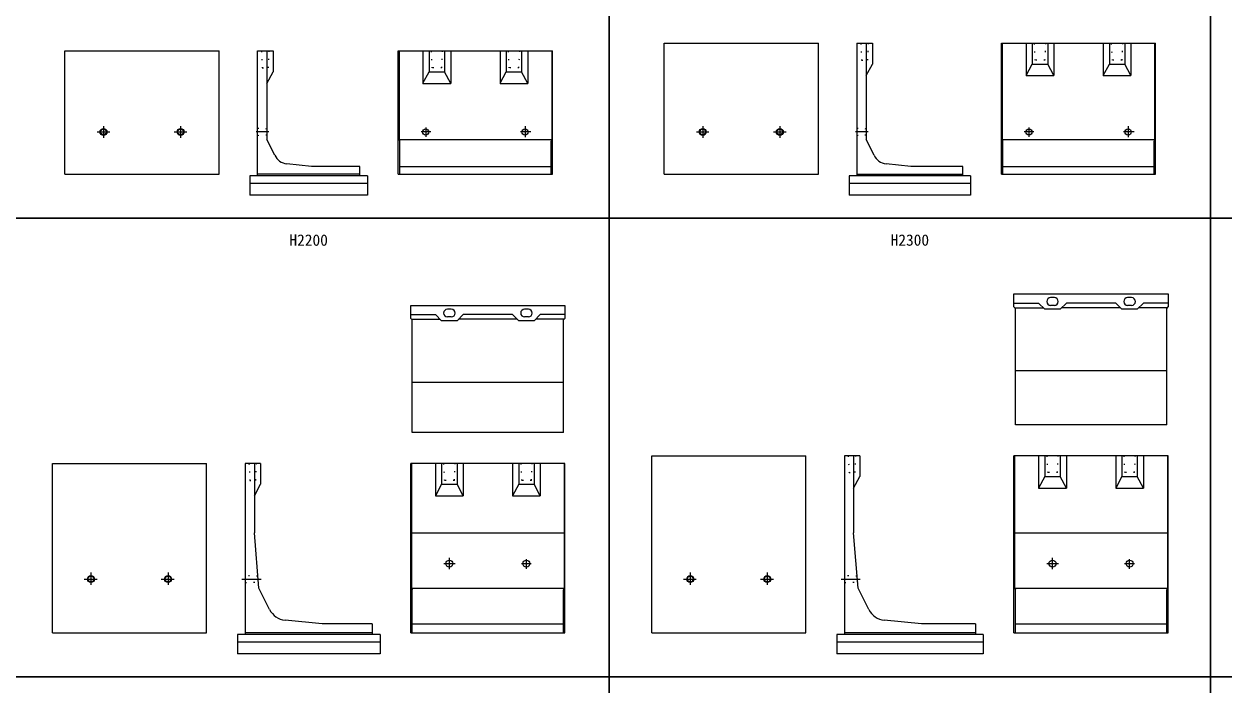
# Model space of a CAD drawing. Units: millimetres, scale not verified. Extents: x -50400 to 50400, y -17820 to 17820.
# Drawn here: x -32794 to -17225, y -9132 to -557 of the extents above; entities that cross this region are included whole.
import ezdxf
from ezdxf.enums import TextEntityAlignment as Align

# ---------------------------------------------------------------- set-up
doc = ezdxf.new("R2010")
doc.units = ezdxf.units.MM
doc.header["$LTSCALE"] = 60
doc.linetypes.add('CHAIN1', pattern=[8, 5, -1, 1, -1])
doc.linetypes.add('DOTTED', pattern=[1.75, 0.25, -1.5])
for name, color, linetype, lineweight in [('0-0_CENTER', 7, 'CHAIN1', 25), ('0-4_HYO', 3, 'Continuous', 25), ('0-6_OUTLINE', 1, 'Continuous', 25), ('0-7_OUTLINE2', 4, 'DOTTED', 25), ('0-8_TXT', 7, 'Continuous', 25)]:
    doc.layers.add(name, color=color, linetype=linetype, lineweight=lineweight)
doc.styles.add('ＭＳ ゴシック', font='')
doc.styles.get('ＭＳ ゴシック').set_extended_font_data('MS Gothic')

msp = doc.modelspace()

# ---------------------------------------------------------------- linework, layer by layer
at = {"layer": '0-0_CENTER'}
for p, q in [((-31844.42, -1957.39), (-31681.59, -1957.39)), ((-31762.5, -1881.62), (-31762.5, -2033.96)), ((-30844.69, -1957.39), (-30681.19, -1957.39)), ((-30762.5, -1882.82), (-30762.5, -2032.28)), ((-29615.22, -1957.39), (-29781.25, -1957.39)), ((-27516.52, -1957.39), (-27640.5, -1957.39)), ((-27581.5, -1898.52), (-27581.5, -2018.96)), ((-26216.32, -1957.39), (-26352.5, -1957.39)), ((-26293.5, -1881.02), (-26293.5, -2027.29)), ((-24069.42, -1957.39), (-23906.59, -1957.39)), ((-23987.5, -1881.62), (-23987.5, -2033.96)), ((-23069.69, -1957.39), (-22906.19, -1957.39)), ((-22987.5, -1882.82), (-22987.5, -2032.28)), ((-21840.22, -1957.39), (-22006.25, -1957.39)), ((-19691.52, -1957.39), (-19815.5, -1957.39)), ((-19756.5, -1898.52), (-19756.5, -2018.96)), ((-18391.32, -1957.39), (-18527.5, -1957.39)), ((-18468.5, -1881.02), (-18468.5, -2027.29)), ((-27347.59, -7557.39), (-27198.45, -7557.39)), ((-27275, -7627.86), (-27275, -7484.38)), ((-26339.98, -7557.39), (-26212.04, -7557.39)), ((-26275, -7623.67), (-26275, -7497.94)), ((-19522.59, -7557.39), (-19373.45, -7557.39)), ((-19450, -7627.86), (-19450, -7484.38)), ((-18514.98, -7557.39), (-18387.04, -7557.39)), ((-18450, -7623.67), (-18450, -7497.94)), ((-32013.39, -7757.39), (-31846.1, -7757.39)), ((-31925, -7673.03), (-31925, -7834.89)), ((-31013.39, -7757.39), (-30846.1, -7757.39)), ((-30925, -7673.03), (-30925, -7834.89)), ((-29968.32, -7757.39), (-29718.46, -7757.39)), ((-24238.39, -7757.39), (-24071.1, -7757.39)), ((-24150, -7673.03), (-24150, -7834.89)), ((-23238.39, -7757.39), (-23071.1, -7757.39)), ((-23150, -7673.03), (-23150, -7834.89)), ((-22193.32, -7757.39), (-21943.46, -7757.39))]:
    msp.add_line(p, q, dxfattribs=at)
at = {"layer": '0-4_HYO'}
for points in [[(-33000, -3077.39), (-25200, -3077.39), (-25200, 2072.61), (-33000, 2072.61)], [(-25200, -3077.39), (-17400, -3077.39), (-17400, 2072.61), (-25200, 2072.61)], [(-17400, -3077.39), (-9600, -3077.39), (-9600, 2072.61), (-17400, 2072.61)], [(-33000, -9027.39), (-25200, -9027.39), (-25200, -3077.39), (-33000, -3077.39)], [(-25200, -9027.39), (-17400, -9027.39), (-17400, -3077.39), (-25200, -3077.39)], [(-17400, -9027.39), (-9600, -9027.39), (-9600, -3077.39), (-17400, -3077.39)], [(-33000, -15777.39), (-25200, -15777.39), (-25200, -9027.39), (-33000, -9027.39)], [(-25200, -15777.39), (-17400, -15777.39), (-17400, -9027.39), (-25200, -9027.39)], [(-17400, -15777.39), (-9600, -15777.39), (-9600, -9027.39), (-17400, -9027.39)]]:
    msp.add_lwpolyline(points, close=True, dxfattribs=at)
at = {"layer": '0-6_OUTLINE'}
for p, q in [((-32262.5, -2507.39), (-32262.5, -907.39)), ((-32262.5, -907.39), (-30262.5, -907.39)), ((-30262.5, -2507.39), (-30262.5, -907.39)), ((-29762.5, -907.39), (-29562.5, -907.39)), ((-29762.5, -2527.39), (-29762.5, -907.39)), ((-29642.5, -907.39), (-29642.5, -2057.39)), ((-29562.5, -907.39), (-29562.5, -1177.39)), ((-27937.5, -2507.39), (-27937.5, -907.39)), ((-27937.5, -907.39), (-25937.5, -907.39)), ((-27928.5, -907.39), (-27928.5, -2057.39)), ((-27617.5, -907.39), (-27617.5, -1327.39)), ((-27537.5, -907.39), (-27537.5, -1177.39)), ((-27337.5, -907.39), (-27337.5, -1177.39)), ((-26617.5, -907.39), (-26617.5, -1327.39)), ((-26537.5, -907.39), (-26537.5, -1177.39)), ((-26337.5, -907.39), (-26337.5, -1177.39)), ((-25946.5, -907.39), (-25946.5, -2057.39)), ((-25937.5, -2507.39), (-25937.5, -907.39)), ((-24487.5, -2507.39), (-24487.5, -807.39)), ((-24487.5, -807.39), (-22487.5, -807.39)), ((-22487.5, -2507.39), (-22487.5, -807.39)), ((-21987.5, -807.39), (-21787.5, -807.39)), ((-21987.5, -807.39), (-21987.5, -2527.39)), ((-21867.5, -807.39), (-21867.5, -2057.39)), ((-21787.5, -807.39), (-21787.5, -1077.39)), ((-20112.5, -2507.39), (-20112.5, -807.39)), ((-20112.5, -807.39), (-18112.5, -807.39)), ((-20103.5, -807.39), (-20103.5, -2057.39)), ((-19792.5, -807.39), (-19792.5, -1227.39)), ((-19712.5, -807.39), (-19712.5, -1077.39)), ((-19512.5, -807.39), (-19512.5, -1077.39)), ((-19432.5, -807.39), (-19432.5, -1227.39)), ((-18792.5, -807.39), (-18792.5, -1227.39)), ((-18712.5, -807.39), (-18712.5, -1077.39)), ((-18512.5, -807.39), (-18512.5, -1077.39)), ((-18432.5, -807.39), (-18432.5, -1227.39)), ((-18121.5, -2057.39), (-18121.5, -807.39)), ((-18112.5, -2507.39), (-18112.5, -807.39)), ((-21867.5, -1227.39), (-21787.5, -1077.39)), ((-19792.5, -1227.03), (-19712.5, -1077.39)), ((-19712.5, -1077.39), (-19512.5, -1077.39)), ((-19432.5, -1227.39), (-19512.5, -1077.39)), ((-18792.5, -1227.03), (-18712.5, -1077.39)), ((-18712.5, -1077.39), (-18512.5, -1077.39)), ((-18432.5, -1227.39), (-18512.5, -1077.39)), ((-29642.5, -1327.39), (-29562.5, -1177.39)), ((-27617.5, -1327.03), (-27537.5, -1177.39)), ((-27537.5, -1177.39), (-27337.5, -1177.39)), ((-26617.5, -1327.03), (-26537.5, -1177.39)), ((-26537.5, -1177.39), (-26337.5, -1177.39)), ((-19792.5, -1227.39), (-19432.5, -1227.39)), ((-18792.5, -1227.39), (-18432.5, -1227.39)), ((-27617.5, -1327.39), (-27257.5, -1327.39)), ((-26617.5, -1327.39), (-26257.5, -1327.39)), ((-29540.86, -2260.66), (-29642.5, -2057.39)), ((-27919.5, -2077.39), (-27928.5, -2057.39)), ((-27928.5, -2057.39), (-25946.5, -2057.39)), ((-27919.5, -2507.39), (-27919.5, -2077.39)), ((-25946.5, -2057.39), (-25955.5, -2077.39)), ((-25955.5, -2507.39), (-25955.5, -2077.39)), ((-21765.86, -2260.66), (-21867.5, -2057.39)), ((-20103.5, -2057.39), (-18121.5, -2057.39)), ((-18121.5, -2057.39), (-18130.5, -2077.39)), ((-18130.5, -2507.39), (-18130.5, -2077.39)), ((-29062.5, -2407.39), (-29385.08, -2369.88)), ((-27919.5, -2407.39), (-25955.5, -2407.39)), ((-21287.5, -2407.39), (-21610.08, -2369.88)), ((-20612.5, -2407.39), (-21287.5, -2407.39)), ((-20612.5, -2527.39), (-20612.5, -2407.39)), ((-20094.5, -2407.39), (-18130.5, -2407.39)), ((-32262.5, -2507.39), (-30262.5, -2507.39)), ((-28337.5, -2627.39), (-29862.5, -2627.39)), ((-28437.5, -2507.39), (-29762.5, -2507.39)), ((-28337.5, -2527.39), (-28337.5, -2777.39)), ((-27937.5, -2507.39), (-25937.5, -2507.39)), ((-24487.5, -2507.39), (-22487.5, -2507.39)), ((-20512.5, -2627.39), (-22087.5, -2627.39)), ((-21987.5, -2507.39), (-20612.5, -2507.39)), ((-20512.5, -2527.39), (-20512.5, -2777.39)), ((-20112.5, -2507.39), (-18112.5, -2507.39)), ((-28337.5, -2777.39), (-29862.5, -2777.39)), ((-20512.5, -2777.39), (-22087.5, -2777.39)), ((-19950, -4057.39), (-17950, -4057.39)), ((-19950, -4177.39), (-19630, -4177.39)), ((-19550, -4257.39), (-19630, -4177.39)), ((-19425, -4107.39), (-19475, -4107.39)), ((-19350, -4257.39), (-19270, -4177.39)), ((-18630, -4177.39), (-19270, -4177.39)), ((-18550, -4257.39), (-18630, -4177.39)), ((-18425, -4107.39), (-18475, -4107.39)), ((-18350, -4257.39), (-18270, -4177.39)), ((-17950, -4177.39), (-18270, -4177.39)), ((-17950, -4057.39), (-17950, -4228.39)), ((-27775, -4207.39), (-25775, -4207.39)), ((-27775, -4327.39), (-27455, -4327.39)), ((-27375, -4407.39), (-27455, -4327.39)), ((-27250, -4257.39), (-27300, -4257.39)), ((-27250, -4357.39), (-27300, -4357.39)), ((-27175, -4407.39), (-27095, -4327.39)), ((-26455, -4327.39), (-27095, -4327.39)), ((-26375, -4407.39), (-26455, -4327.39)), ((-26250, -4257.39), (-26300, -4257.39)), ((-26250, -4357.39), (-26300, -4357.39)), ((-26175, -4407.39), (-26095, -4327.39)), ((-25775, -4327.39), (-26095, -4327.39)), ((-25775, -4207.39), (-25775, -4378.39)), ((-19941, -4237.39), (-19570, -4237.39)), ((-19932, -5757.39), (-19932, -4246.39)), ((-19350, -4257.39), (-19550, -4257.39)), ((-19425, -4207.39), (-19475, -4207.39)), ((-18570, -4237.39), (-19330, -4237.39)), ((-18350, -4257.39), (-18550, -4257.39)), ((-18425, -4207.39), (-18475, -4207.39)), ((-17959, -4237.39), (-18330, -4237.39)), ((-17968, -4246.39), (-17950, -4228.39)), ((-17968, -5757.39), (-17968, -4246.39)), ((-27766, -4387.39), (-27395, -4387.39)), ((-27175, -4407.39), (-27375, -4407.39)), ((-26395, -4387.39), (-27155, -4387.39)), ((-26175, -4407.39), (-26375, -4407.39)), ((-25784, -4387.39), (-26155, -4387.39)), ((-25793, -4396.39), (-25775, -4378.39)), ((-25793, -5857.39), (-25793, -4396.39)), ((-17968, -5057.39), (-19932, -5057.39)), ((-25793, -5207.39), (-27757, -5207.39)), ((-17968, -5757.39), (-19932, -5757.39)), ((-22650, -8457.39), (-22650, -6157.39)), ((-21950, -6157.39), (-22150, -6157.39)), ((-22150, -6157.39), (-22150, -8477.39)), ((-22030, -6157.39), (-22030, -7157.39)), ((-21950, -6157.39), (-21950, -6427.39)), ((-19950, -8457.39), (-19950, -6157.39)), ((-17950, -6157.39), (-19950, -6157.39)), ((-19941, -6157.39), (-19941, -7877.39)), ((-19630, -6157.39), (-19630, -6577.39)), ((-19550, -6157.39), (-19550, -6427.39)), ((-19350, -6157.39), (-19350, -6427.39)), ((-19270, -6157.39), (-19270, -6577.39)), ((-18630, -6157.39), (-18630, -6577.39)), ((-18350, -6157.39), (-18350, -6427.39)), ((-17959, -6157.39), (-17959, -7877.39)), ((-17950, -8457.39), (-17950, -6157.39)), ((-30425, -8457.39), (-30425, -6257.39)), ((-29725, -6257.39), (-29925, -6257.39)), ((-29925, -6257.39), (-29925, -8477.39)), ((-29805, -6257.39), (-29805, -7157.39)), ((-29725, -6257.39), (-29725, -6527.39)), ((-27775, -8457.39), (-27775, -6257.39)), ((-25775, -6257.39), (-27775, -6257.39)), ((-27455, -6257.39), (-27455, -6677.39)), ((-27375, -6257.39), (-27375, -6527.39)), ((-27175, -6257.39), (-27175, -6527.39)), ((-26455, -6257.39), (-26455, -6677.39)), ((-26375, -6257.39), (-26375, -6527.39)), ((-26175, -6257.39), (-26175, -6527.39)), ((-26095, -6257.39), (-26095, -6677.39)), ((-25784, -6257.39), (-25784, -7877.39)), ((-25775, -8457.39), (-25775, -6257.39)), ((-29805, -6677.39), (-29725, -6527.39)), ((-27375, -6527.39), (-27455, -6677.39)), ((-27375, -6527.39), (-27175, -6527.39)), ((-26375, -6527.39), (-26455, -6677.39)), ((-26375, -6527.39), (-26175, -6527.39)), ((-26095, -6677.39), (-26175, -6527.39)), ((-22030, -6577.39), (-21950, -6427.39)), ((-19550, -6427.39), (-19630, -6577.39)), ((-19550, -6427.39), (-19350, -6427.39)), ((-18550, -6427.39), (-18630, -6577.39)), ((-27455, -6677.39), (-27095, -6677.39)), ((-26455, -6677.39), (-26095, -6677.39)), ((-18630, -6577.39), (-18270, -6577.39)), ((-29745, -7877.39), (-29805, -7157.39)), ((-27766, -7157.39), (-25784, -7157.39)), ((-21970, -7877.39), (-22030, -7157.39)), ((-19941, -7157.39), (-17959, -7157.39)), ((-29606.86, -8153.67), (-29745, -7877.39)), ((-27766, -7877.39), (-27757, -7897.39)), ((-27757, -8457.39), (-27757, -7897.39)), ((-25784, -7877.39), (-25793, -7897.39)), ((-25793, -8457.39), (-25793, -7897.39)), ((-21831.86, -8153.67), (-21970, -7877.39)), ((-19941, -7877.39), (-19932, -7897.39)), ((-19941, -7877.39), (-17959, -7877.39)), ((-19932, -8457.39), (-19932, -7897.39)), ((-17959, -7877.39), (-17968, -7897.39)), ((-17968, -8457.39), (-17968, -7897.39)), ((-28925, -8337.39), (-29407.33, -8290.71)), ((-28275, -8337.39), (-28925, -8337.39)), ((-28275, -8337.39), (-28275, -8477.39)), ((-27757, -8337.39), (-25793, -8337.39)), ((-21150, -8337.39), (-21632.33, -8290.71)), ((-20450, -8337.39), (-21150, -8337.39)), ((-20450, -8337.39), (-20450, -8477.39)), ((-19932, -8337.39), (-17968, -8337.39)), ((-32425, -8457.39), (-30425, -8457.39)), ((-28275, -8457.39), (-29925, -8457.39)), ((-28175, -8477.39), (-28175, -8727.39)), ((-27775, -8457.39), (-25775, -8457.39)), ((-24650, -8457.39), (-22650, -8457.39)), ((-20450, -8457.39), (-22150, -8457.39)), ((-20350, -8477.39), (-20350, -8727.39)), ((-19950, -8457.39), (-17950, -8457.39)), ((-28175, -8577.39), (-30025, -8577.39)), ((-20350, -8577.39), (-22250, -8577.39)), ((-28175, -8727.39), (-30025, -8727.39)), ((-20350, -8727.39), (-22250, -8727.39))]:
    msp.add_line(p, q, dxfattribs=at)
for points in [[(-27257.5, -907.39), (-27257.5, -1327.39), (-27337.5, -1177.39)], [(-26257.5, -907.39), (-26257.5, -1327.39), (-26337.5, -1177.39)], [(-20094.5, -2507.39), (-20094.5, -2077.39), (-20103.5, -2057.39)], [(-28437.5, -2527.39), (-28437.5, -2407.39), (-29062.5, -2407.39)], [(-28337.5, -2527.39), (-29862.5, -2527.39), (-29862.5, -2777.39)], [(-20512.5, -2527.39), (-22087.5, -2527.39), (-22087.5, -2777.39)], [(-19932, -4246.39), (-19950, -4228.39), (-19950, -4057.39)], [(-27757, -4396.39), (-27775, -4378.39), (-27775, -4207.39)], [(-25793, -5857.39), (-27757, -5857.39), (-27757, -4396.39)], [(-24650, -8457.39), (-24650, -6157.39), (-22650, -6157.39)], [(-18550, -6157.39), (-18550, -6427.39), (-18350, -6427.39)], [(-18270, -6157.39), (-18270, -6577.39), (-18350, -6427.39)], [(-32425, -8457.39), (-32425, -6257.39), (-30425, -6257.39)], [(-27766, -6257.39), (-27766, -7877.39), (-25784, -7877.39)], [(-27095, -6257.39), (-27095, -6677.39), (-27175, -6527.39)], [(-19630, -6577.39), (-19270, -6577.39), (-19350, -6427.39)], [(-28175, -8477.39), (-30025, -8477.39), (-30025, -8727.39)], [(-20350, -8477.39), (-22250, -8477.39), (-22250, -8727.39)]]:
    msp.add_lwpolyline(points, dxfattribs=at)
for centre, radius in [((-31762.5, -1957.39), 45), ((-31762.5, -1957.39), 37.5), ((-30762.5, -1957.39), 45), ((-30762.5, -1957.39), 37.5), ((-27581.5, -1957.39), 40), ((-26293.5, -1957.39), 40), ((-23987.5, -1957.39), 45), ((-23987.5, -1957.39), 37.5), ((-22987.5, -1957.39), 45), ((-22987.5, -1957.39), 37.5), ((-19756.5, -1957.39), 40), ((-18468.5, -1957.39), 40), ((-27275, -7557.39), 45), ((-26275, -7557.39), 45), ((-19450, -7557.39), 45), ((-18450, -7557.39), 45), ((-31925, -7757.39), 45), ((-31925, -7757.39), 37.5), ((-30925, -7757.39), 45), ((-30925, -7757.39), 37.5), ((-24150, -7757.39), 45), ((-24150, -7757.39), 37.5), ((-23150, -7757.39), 45), ((-23150, -7757.39), 37.5)]:
    msp.add_circle(centre, radius, dxfattribs=at)
for centre, radius, start, end in [((-29361.98, -2171.21), 200, 206.56505, 263.36749), ((-21586.98, -2171.21), 200, 206.56505, 263.36749), ((-19475, -4157.39), 50, 90, 270), ((-19425, -4157.39), 50, 270, 90), ((-18475, -4157.39), 50, 90, 270), ((-18425, -4157.39), 50, 270, 90), ((-27300, -4307.39), 50, 90, 270), ((-27250, -4307.39), 50, 270, 90), ((-26300, -4307.39), 50, 90, 270), ((-26250, -4307.39), 50, 270, 90), ((-29383.25, -8041.87), 250, 206.56505, 264.47246), ((-21608.25, -8041.87), 250, 206.56505, 264.47246)]:
    msp.add_arc(centre, radius, start, end, dxfattribs=at)
at = {"layer": '0-7_OUTLINE2'}
for p, q in [((-29622.5, -1127.39), (-29612.5, -907.39)), ((-27512.5, -907.39), (-27502.5, -1127.39)), ((-27372.5, -1127.39), (-27362.5, -907.39)), ((-26512.5, -907.39), (-26502.5, -1127.39)), ((-26372.5, -1127.39), (-26362.5, -907.39)), ((-21847.5, -1027.39), (-21837.5, -807.39)), ((-19687.5, -807.39), (-19677.5, -1027.39)), ((-19547.5, -1027.39), (-19537.5, -807.39)), ((-18687.5, -807.39), (-18677.5, -1027.39)), ((-18547.5, -1027.39), (-18537.5, -807.39)), ((-19547.5, -1027.39), (-19677.5, -1027.39)), ((-18547.5, -1027.39), (-18677.5, -1027.39)), ((-27372.5, -1127.39), (-27502.5, -1127.39)), ((-26372.5, -1127.39), (-26502.5, -1127.39)), ((-29642.5, -1919.89), (-29762.5, -1912.39)), ((-29762.5, -2002.39), (-29642.5, -1994.89)), ((-21867.5, -1919.89), (-21987.5, -1912.39)), ((-21987.5, -2002.39), (-21867.5, -1994.89)), ((-22010, -6377.39), (-22000, -6157.39)), ((-19525, -6157.39), (-19515, -6377.39)), ((-19385, -6377.39), (-19375, -6157.39)), ((-18525, -6157.39), (-18515, -6377.39)), ((-18385, -6377.39), (-18375, -6157.39)), ((-29785, -6477.39), (-29775, -6257.39)), ((-27350, -6257.39), (-27340, -6477.39)), ((-27210, -6477.39), (-27200, -6257.39)), ((-26350, -6257.39), (-26340, -6477.39)), ((-26210, -6477.39), (-26200, -6257.39)), ((-19385, -6377.39), (-19515, -6377.39)), ((-18385, -6377.39), (-18515, -6377.39)), ((-27210, -6477.39), (-27340, -6477.39)), ((-26210, -6477.39), (-26340, -6477.39)), ((-29920, -7712.61), (-29924.78, -7707.39)), ((-29763.16, -7719.66), (-29920, -7712.61)), ((-29758.54, -7714.86), (-29763.16, -7719.66)), ((-22145, -7712.61), (-22149.78, -7707.39)), ((-21988.16, -7719.66), (-22145, -7712.61)), ((-21983.54, -7714.86), (-21988.16, -7719.66)), ((-29924.78, -7807.38), (-29920, -7802.17)), ((-29920, -7802.17), (-29756.87, -7795.1)), ((-29751.66, -7799.88), (-29756.87, -7795.1)), ((-22149.78, -7807.38), (-22145, -7802.17)), ((-22145, -7802.17), (-21981.87, -7795.1)), ((-21976.66, -7799.88), (-21981.87, -7795.1))]:
    msp.add_line(p, q, dxfattribs=at)
for points in [[(-29712.5, -907.39), (-29702.5, -1127.39), (-29622.5, -1127.39)], [(-21937.5, -807.39), (-21927.5, -1027.39), (-21847.5, -1027.39)], [(-22100, -6157.39), (-22090, -6377.39), (-22010, -6377.39)], [(-29875, -6257.39), (-29865, -6477.39), (-29785, -6477.39)]]:
    msp.add_lwpolyline(points, dxfattribs=at)

# ---------------------------------------------------------------- texts
at = {"layer": '0-8_TXT', "style": 'ＭＳ ゴシック'}
for s, p in [('H2200', (-29350, -3477.39)), ('H2300', (-21550, -3477.39))]:
    msp.add_text(s, height=146.6, dxfattribs=at).set_placement(p, align=Align.BOTTOM_LEFT)

doc.saveas('drawing.dxf')
